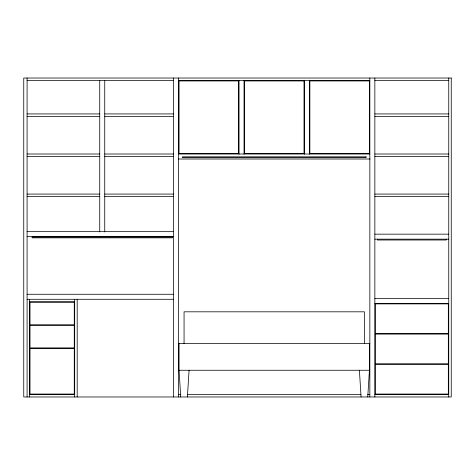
<?xml version="1.0" encoding="UTF-8"?>
<svg xmlns="http://www.w3.org/2000/svg" width="475" height="475" viewBox="0 0 475 475"><rect width="100%" height="100%" fill="white"/><g stroke="black" fill="none" stroke-linecap="round" stroke-linejoin="round"><path stroke-width="0.71" d="M187.399 396.975L189.074 370.257M367.757 396.975L369.425 370.257L369.425 343.538M27.087 80.524L173.624 80.524M178.636 80.524L369.841 80.524M374.852 80.524L448.744 80.524M27.087 113.929L99.732 113.929M104.743 113.929L173.624 113.929M374.852 113.929L448.744 113.929M27.087 116.428L99.732 116.428M104.743 116.428L173.624 116.428M374.852 116.428L448.744 116.428M27.087 154.007L99.732 154.007M104.743 154.007L173.624 154.007M178.636 154.007L369.841 154.007M374.852 154.007L448.744 154.007M27.087 156.507L99.732 156.507M104.743 156.507L173.624 156.507M374.852 156.507L448.744 156.507M178.351 159.012L370.126 159.012M27.087 194.085L99.732 194.085M104.743 194.085L173.624 194.085M374.852 194.085L448.744 194.085M27.087 196.585L99.732 196.585M104.743 196.585L173.624 196.585M374.852 196.585L448.744 196.585M27.087 231.658L173.624 231.658M374.852 234.163L448.744 234.163M27.087 236.663L173.624 236.663M374.852 239.168L448.744 239.168M27.087 294.274L173.624 294.274M374.852 298.454L448.744 298.454M27.087 299.286L173.624 299.286M29.593 301.791L74.682 301.791M374.852 303.46L448.744 303.46M178.636 343.538L369.841 343.538M179.051 343.538L179.051 370.257L369.425 370.257M29.593 394.476L74.682 394.476M178.636 394.476L180.856 394.476M187.53 394.476L360.947 394.476M367.62 394.476L369.841 394.476M374.852 394.476L448.744 394.476M359.403 370.257L361.071 396.975M179.051 370.257L180.726 396.975M448.744 78.025L448.744 396.975M446.239 239.168L446.239 240.006L377.358 240.006L377.358 239.168M374.852 78.025L374.852 396.975M369.841 78.025L369.841 396.975M364.414 343.728L364.414 311.814L184.062 311.814L184.062 343.728M309.445 80.245L309.445 154.286M304.433 80.245L304.433 154.286M244.043 80.245L244.043 154.286M239.032 80.245L239.032 154.286M178.636 78.025L178.636 396.975M173.624 78.025L173.624 396.975M104.743 80.245L104.743 231.942M99.732 80.245L99.732 231.942M77.188 299.286L77.188 396.975M74.682 299.286L74.682 396.975M29.593 299.286L29.593 396.975M27.087 78.025L27.087 396.975M451.25 78.025L23.75 78.025L23.75 396.975L451.25 396.975L451.25 78.025M238.616 80.946L179.051 80.946L179.051 153.585L238.616 153.585L238.616 80.946M304.018 80.946L244.459 80.946L244.459 153.585L304.018 153.585L304.018 80.946M369.425 80.946L309.866 80.946L309.866 153.585L369.425 153.585L369.425 80.946M366.082 156.845L182.394 156.845L182.394 157.676L366.082 157.676L366.082 156.845M172.372 237.001L32.098 237.001L32.098 237.833L172.372 237.833L172.372 237.001M74.266 302.207L30.014 302.207L30.014 324.858L74.266 324.858L74.266 302.207M448.329 303.881L375.268 303.881L375.268 333.658L448.329 333.658L448.329 303.881M74.266 325.274L30.014 325.274L30.014 347.926L74.266 347.926L74.266 325.274M448.329 334.079L375.268 334.079L375.268 363.856L448.329 363.856L448.329 334.079M74.266 348.341L30.014 348.341L30.014 394.054L74.266 394.054L74.266 348.341M448.329 364.277L375.268 364.277L375.268 394.054L448.329 394.054L448.329 364.277"/></g></svg>
